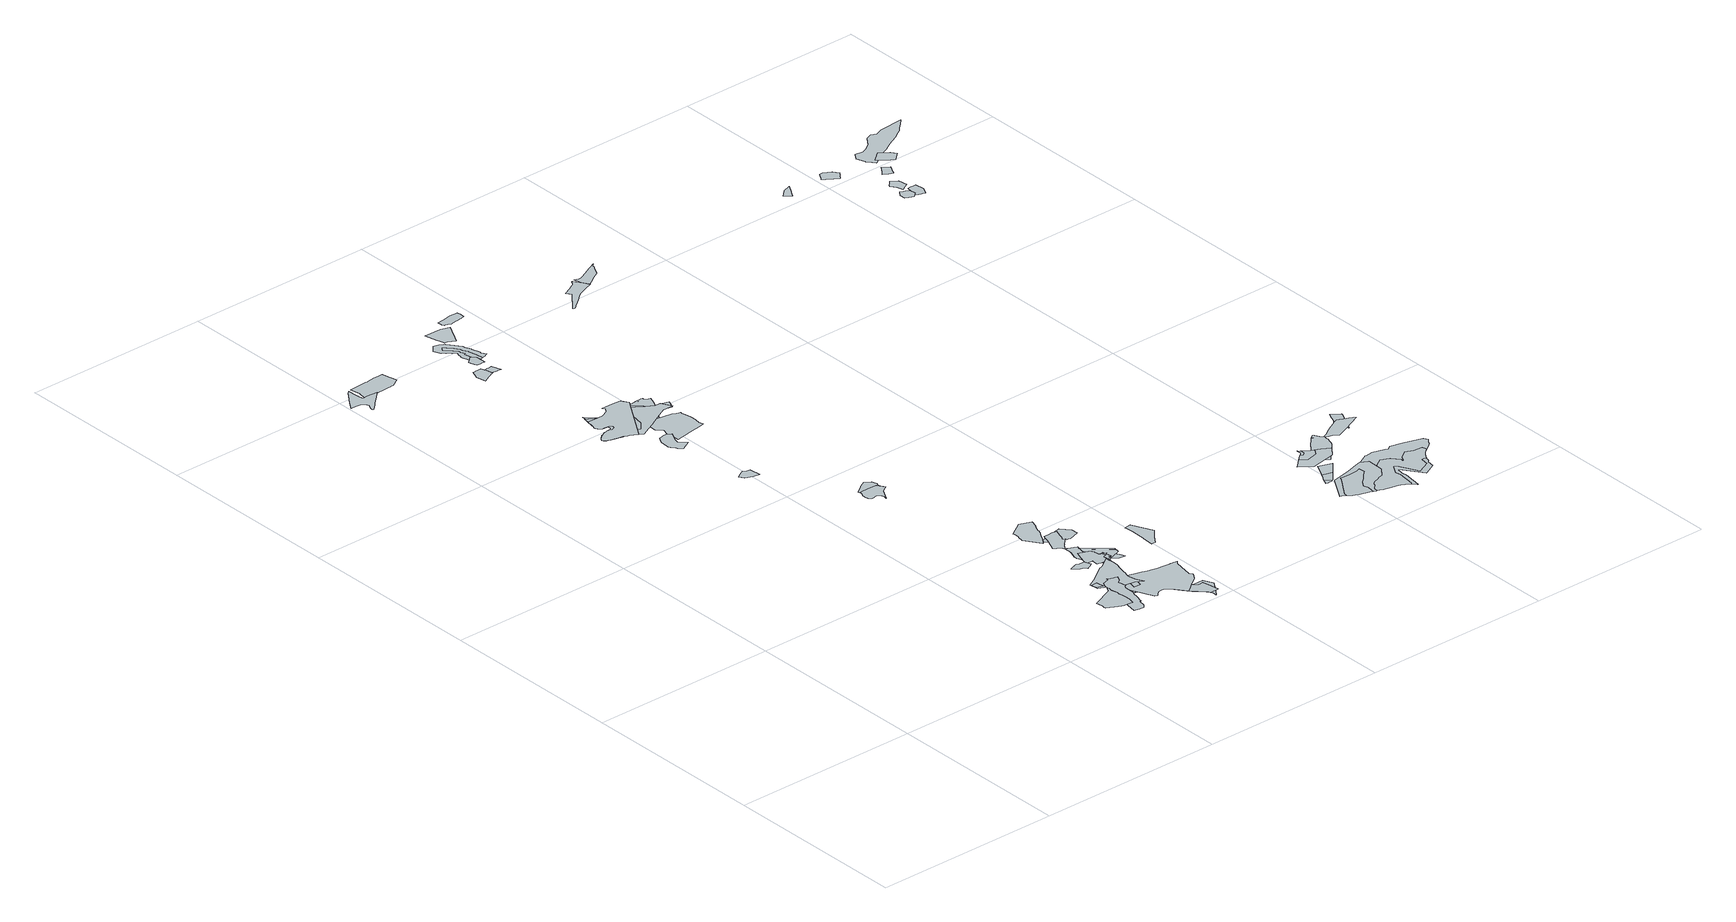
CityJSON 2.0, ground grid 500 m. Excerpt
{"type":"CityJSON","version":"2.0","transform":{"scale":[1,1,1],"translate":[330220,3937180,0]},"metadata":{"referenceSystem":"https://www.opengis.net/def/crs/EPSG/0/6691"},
"CityObjects":{
"object1":{"type":"GenericCityObject","attributes":{"prefecture":"14","disasterType":"1","areaType":"1","zoneNumber":"151-H25-66250","zoneName":"牧野西50","status":"0"},"geometry":[{"type":"MultiSurface","lod":"1","boundaries":[[[0,1,2,3,4,5,6,7,8,9,10,11,12,13,14,15,16,17,18,19,20,21,22,23,24,25,26,27]]]}]},
"object2":{"type":"GenericCityObject","attributes":{"prefecture":"14","disasterType":"1","areaType":"1","zoneNumber":"151-H25-66250","zoneName":"牧野西50","status":"0"},"geometry":[{"type":"MultiSurface","lod":"1","boundaries":[[[28,29,30,31,32,33,34,35,36,37,38,39,40,41,42,43,44,45,46,47,48]]]}]},
"object3":{"type":"GenericCityObject","attributes":{"prefecture":"14","disasterType":"1","areaType":"2","zoneNumber":"151-H25-66245","zoneName":"牧野西45","status":"0"},"geometry":[{"type":"MultiSurface","lod":"1","boundaries":[[[49,50,51,52,53,54,55,56,57,58,59,60,61,62,63,64,65,66,67,68,69,70]]]}]},
"object4":{"type":"GenericCityObject","attributes":{"prefecture":"14","disasterType":"1","areaType":"1","zoneNumber":"151-H25-66247","zoneName":"牧野西47","status":"0"},"geometry":[{"type":"MultiSurface","lod":"1","boundaries":[[[71,72,73,74,75,76,77,78,79,80,81,82,83,84,85]]]}]},
"object5":{"type":"GenericCityObject","attributes":{"prefecture":"14","disasterType":"1","areaType":"2","zoneNumber":"151-H25-66247","zoneName":"牧野西47","status":"0"},"geometry":[{"type":"MultiSurface","lod":"1","boundaries":[[[86,87,88,80,89,90,91,92,71]]]}]},
"object6":{"type":"GenericCityObject","attributes":{"prefecture":"14","disasterType":"2","areaType":"2","zoneNumber":84307,"zoneName":"宮原沢","status":"0"},"geometry":[{"type":"MultiSurface","lod":"1","boundaries":[[[93,94,95,96,97]]]}]},
"object7":{"type":"GenericCityObject","attributes":{"prefecture":"14","disasterType":"1","areaType":"1","zoneNumber":"151-H25-66245","zoneName":"牧野西45","status":"0"},"geometry":[{"type":"MultiSurface","lod":"1","boundaries":[[[98,99,100,101,102,103,104,105,106,107,108,109,110,111,112,113,114,115,116,117,118,119,120,121,122,123,124,125,126,127,128,129,130,131,132,133,134,135,136,137,138,139,140,141]]]}]},
"object8":{"type":"GenericCityObject","attributes":{"prefecture":"14","disasterType":"1","areaType":"1","zoneNumber":"151-H25-66248","zoneName":"牧野西48","status":"0"},"geometry":[{"type":"MultiSurface","lod":"1","boundaries":[[[142,143,144,145,146,147,148,149,150,151,152,153,154,155,156,157,158,159,160,161,162,163,164,165,166,167,168,169]]]}]},
"object9":{"type":"GenericCityObject","attributes":{"prefecture":"14","disasterType":"2","areaType":"1","zoneNumber":84961,"zoneName":"オハイシ沢右支流","status":"0"},"geometry":[{"type":"MultiSurface","lod":"1","boundaries":[[[170,171,172,173,174,175,176,177,178,179,180,181,182,183,184,185,186,187,188,189,190,191,192,193,194,195,196,197,198,199,200,201,202,203,204,205,206,207,208,209,210,211,212,213,214,215]]]}]},
"object10":{"type":"GenericCityObject","attributes":{"prefecture":"14","disasterType":"2","areaType":"1","zoneNumber":84307,"zoneName":"宮原沢","status":"0"},"geometry":[{"type":"MultiSurface","lod":"1","boundaries":[[[216,217,218,219,220,221,222,223,224,225,226,227,228,229,230,231,232,233,234,235,236,237,238,239,240,241,242,243]]]}]},
"object11":{"type":"GenericCityObject","attributes":{"prefecture":"14","disasterType":"1","areaType":"1","zoneNumber":"151-H25-66248","zoneName":"牧野西48","status":"0"},"geometry":[{"type":"MultiSurface","lod":"1","boundaries":[[[244,245,246,247,248,249,250,251,252,253,254,255,256,257,258,259,260,261,262,263,264,265,266,267,268]]]}]},
"object12":{"type":"GenericCityObject","attributes":{"prefecture":"14","disasterType":"1","areaType":"1","zoneNumber":"151-H25-66246","zoneName":"牧野西46","status":"0"},"geometry":[{"type":"MultiSurface","lod":"1","boundaries":[[[269,270,271,272,273,274,275,276,277,278,279,280,281,282,283,284]]]}]},
"object13":{"type":"GenericCityObject","attributes":{"prefecture":"14","disasterType":"1","areaType":"1","zoneNumber":"151-H25-66245","zoneName":"牧野西45","status":"0"},"geometry":[{"type":"MultiSurface","lod":"1","boundaries":[[[285,286,287,288,289,290,291,292,293,294,295,296]]]}]},
"object14":{"type":"GenericCityObject","attributes":{"prefecture":"14","disasterType":"1","areaType":"1","zoneNumber":"151-H25-66249","zoneName":"牧野西49","status":"0"},"geometry":[{"type":"MultiSurface","lod":"1","boundaries":[[[297,298,299,300,301,302,303,304,305,306,307,308,309,310,311,312]]]}]},
"object15":{"type":"GenericCityObject","attributes":{"prefecture":"14","disasterType":"2","areaType":"1","zoneNumber":"84029-2","zoneName":"オハイシ沢-2","status":"0"},"geometry":[{"type":"MultiSurface","lod":"1","boundaries":[[[213,313,215,314,315,316,317,318,319,320,321,322,323,324,325,326,327,328,329,330,331,332,333,334,335,336,337,338,339,184,340,341,342,343,344,345,346,347,348,349,350,351,352,353,354,355,356,357,358,359,360,361,362,363,364,365,204,366,367,368,369,370,207,371,372,373,374,375,376,377,378,379,380,381,382]]]}]},
"object16":{"type":"GenericCityObject","attributes":{"prefecture":"14","disasterType":"2","areaType":"1","zoneNumber":"84029-1","zoneName":"オハイシ沢-1","status":"0"},"geometry":[{"type":"MultiSurface","lod":"1","boundaries":[[[351,352,383,384,385,356,386,387,388,359,389,361,390,391,366,368,392,393,371,394,395,396,397,398,399,400,401,402,212,213,403,404,405,406,407,408,409,410,411,412,413,414,415,416,417,418,419,420,421,422,423,424,425,339,426,427,428,429,344,430,431,432,349,350]]]}]},
"object17":{"type":"GenericCityObject","attributes":{"prefecture":"14","disasterType":"1","areaType":"1","zoneNumber":"151-H25-66249","zoneName":"牧野西49","status":"0"},"geometry":[{"type":"MultiSurface","lod":"1","boundaries":[[[433,434,435,436,437,438,439,440,441,442,443,444]]]}]},
"object18":{"type":"GenericCityObject","attributes":{"prefecture":"14","disasterType":"2","areaType":"1","zoneNumber":84959,"zoneName":"タラクボ沢","status":"0"},"geometry":[{"type":"MultiSurface","lod":"1","boundaries":[[[445,446,447,448,449,450,451,452,453,454,455,456,457,458,459,460,461,462,463,464,465,466,467,468,469,470]]]}]},
"object19":{"type":"GenericCityObject","attributes":{"prefecture":"14","disasterType":"1","areaType":"1","zoneNumber":"151-H25-66245","zoneName":"牧野西45","status":"0"},"geometry":[{"type":"MultiSurface","lod":"1","boundaries":[[[471,472,473,474,475,476,477,478,479,480,481,482,483,484,485,486,487,488,489,490,491,492,493,494,495,496,497,498,499,500,501,502,503,504,505,506,507,508,509,510,511,512,513,514,515,516,517,518,519,520,521,522,523,524,525,526,527,528,529,530]]]}]},
"object20":{"type":"GenericCityObject","attributes":{"prefecture":"14","disasterType":"1","areaType":"1","zoneNumber":"151-H25-66247","zoneName":"牧野西47","status":"0"},"geometry":[{"type":"MultiSurface","lod":"1","boundaries":[[[531,532,533,534,535,536,537,538,539,540,541,542,543,544,545,546,547]]]}]},
"object21":{"type":"GenericCityObject","attributes":{"prefecture":"14","disasterType":"1","areaType":"1","zoneNumber":"151-H25-66249","zoneName":"牧野西49","status":"0"},"geometry":[{"type":"MultiSurface","lod":"1","boundaries":[[[548,549,550,551,552,553,554,555,556,557,558,559,560,561,562,563]]]}]},
"object22":{"type":"GenericCityObject","attributes":{"prefecture":"14","disasterType":"1","areaType":"1","zoneNumber":"151-H25-66248","zoneName":"牧野西48","status":"0"},"geometry":[{"type":"MultiSurface","lod":"1","boundaries":[[[564,565,566,567,568,569,570,571,572,573,574,575,576,577,578,579,580,581,582,583,584,585,586,587]]]}]},
"object23":{"type":"GenericCityObject","attributes":{"prefecture":"14","disasterType":"1","areaType":"1","zoneNumber":"151-H25-66246","zoneName":"牧野西46","status":"0"},"geometry":[{"type":"MultiSurface","lod":"1","boundaries":[[[588,589,590,591,592,593,594,595,596,597,598,599,600,601,602,603,604,605,606,607,608,609,610,611,612,613,614,615,616,617,618]]]}]},
"object24":{"type":"GenericCityObject","attributes":{"prefecture":"14","disasterType":"2","areaType":"1","zoneNumber":"84306-1","zoneName":"松ノ木沢-1","status":"0"},"geometry":[{"type":"MultiSurface","lod":"1","boundaries":[[[619,620,621,622,623,624,625,626,627,628,629,630,631,632,633,634,635,636,526,637,638,639,640,641,642,643,644,645,646,647,648,649,650,651,652,653,654,655,656,657,658,659,660,661,662,663,236,664,665,666,667,668,669,670,604,671,672,673,674,675,676,677,678,679,680,681,682,683,684,685]]]}]},
"object25":{"type":"GenericCityObject","attributes":{"prefecture":"14","disasterType":"2","areaType":"1","zoneNumber":"84306-2","zoneName":"松ノ木沢-2","status":"0"},"geometry":[{"type":"MultiSurface","lod":"1","boundaries":[[[686,687,688,689,690,691,692,693,694,695,696,697,698,699,700,701,702,703,704,705,638,706,707,640,708,709,710,711,712,713,714,715,716,717,718,719,720,721,722,723,724,725,726,727,728,729,730,731,732,733,734,735,736,737,217,738,739,604,740,741,673,742,743,744,745,746,747,748,749,750,751,752,753]]]}]},
"object26":{"type":"GenericCityObject","attributes":{"prefecture":"14","disasterType":"2","areaType":"2","zoneNumber":84959,"zoneName":"タラクボ沢","status":"0"},"geometry":[{"type":"MultiSurface","lod":"1","boundaries":[[[754,755,756,757,758]]]}]},
"object27":{"type":"GenericCityObject","attributes":{"prefecture":"14","disasterType":"1","areaType":"1","zoneNumber":"151-H25-66248","zoneName":"牧野西48","status":"0"},"geometry":[{"type":"MultiSurface","lod":"1","boundaries":[[[759,760,761,762,763,764,765,766,767,768,769,770,771,772,773,774,775,776,777,778,779]]]}]},
"object28":{"type":"GenericCityObject","attributes":{"prefecture":"14","disasterType":"1","areaType":"2","zoneNumber":"151-H25-66249","zoneName":"牧野西49","status":"0"},"geometry":[{"type":"MultiSurface","lod":"1","boundaries":[[[780,781,782,783,784,785,786,787,788,789,790,791,792,793,794,795,796,797,798,799,800,801,802,803]]]}]},
"object29":{"type":"GenericCityObject","attributes":{"prefecture":"14","disasterType":"1","areaType":"2","zoneNumber":"151-H25-66248","zoneName":"牧野西48","status":"0"},"geometry":[{"type":"MultiSurface","lod":"1","boundaries":[[[804,805,806,807,808,809,810,811,812,813]]]}]},
"object30":{"type":"GenericCityObject","attributes":{"prefecture":"14","disasterType":"1","areaType":"1","zoneNumber":"151-H25-66249","zoneName":"牧野西49","status":"0"},"geometry":[{"type":"MultiSurface","lod":"1","boundaries":[[[803,814,815,816,817,818,819,820,821,822,823,824,825,826,827,828,829,830,831,832,833,834,835,836,837,838,839,840,841,842,843,844,845,846]]]}]},
"object31":{"type":"GenericCityObject","attributes":{"prefecture":"14","disasterType":"1","areaType":"2","zoneNumber":"151-H25-66245","zoneName":"牧野西45","status":"0"},"geometry":[{"type":"MultiSurface","lod":"1","boundaries":[[[516,517,518,519,847,848,849,850,851,852,853,854,855,856,857,858,859,512,513,514,515]]]}]},
"object32":{"type":"GenericCityObject","attributes":{"prefecture":"14","disasterType":"1","areaType":"1","zoneNumber":"151-H25-66246","zoneName":"牧野西46","status":"0"},"geometry":[{"type":"MultiSurface","lod":"1","boundaries":[[[860,861,862,863,864,865,866,867,868,869,870,871,872]]]}]},
"object33":{"type":"GenericCityObject","attributes":{"prefecture":"14","disasterType":"1","areaType":"1","zoneNumber":"151-H25-66246","zoneName":"牧野西46","status":"0"},"geometry":[{"type":"MultiSurface","lod":"1","boundaries":[[[873,874,875,876,877,878,879,880,881,882,883,884,885,886,887,888,889,890,891,892,893,894]]]}]},
"object34":{"type":"GenericCityObject","attributes":{"prefecture":"14","disasterType":"1","areaType":"1","zoneNumber":"151-H25-66246","zoneName":"牧野西46","status":"0"},"geometry":[{"type":"MultiSurface","lod":"1","boundaries":[[[895,896,897,898,899,900,901,902,903,904,905,906,907,908,909,910,911,912,913,914,915,916,917,918,919,920]]]}]},
"object35":{"type":"GenericCityObject","attributes":{"prefecture":"14","disasterType":"2","areaType":"1","zoneNumber":84028,"zoneName":"宮ノ原沢","status":"0"},"geometry":[{"type":"MultiSurface","lod":"1","boundaries":[[[921,922,923,924,925,926,927,928,929,930,931,932,691,933,934,694,935,936,937,938,939,940,941,942,943,944,945,946,947,948,949,950,951]]]}]},
"object36":{"type":"GenericCityObject","attributes":{"prefecture":"14","disasterType":"2","areaType":"2","zoneNumber":84961,"zoneName":"オハイシ沢右支流","status":"0"},"geometry":[{"type":"MultiSurface","lod":"1","boundaries":[[[952,953,954,955,956]]]}]},
"object37":{"type":"GenericCityObject","attributes":{"prefecture":"14","disasterType":"1","areaType":"1","zoneNumber":"151-H25-66246","zoneName":"牧野西46","status":"0"},"geometry":[{"type":"MultiSurface","lod":"1","boundaries":[[[957,958,616,959,960,961,962,963,964,872,965,966,967,968,969,970,971]]]}]},
"object38":{"type":"GenericCityObject","attributes":{"prefecture":"14","disasterType":"1","areaType":"2","zoneNumber":"151-H25-66248","zoneName":"牧野西48","status":"0"},"geometry":[{"type":"MultiSurface","lod":"1","boundaries":[[[760,972,973,974,975,976,977,771,772,978,979,980,981,982,983,759]]]}]},
"object39":{"type":"GenericCityObject","attributes":{"prefecture":"14","disasterType":"1","areaType":"1","zoneNumber":"151-H25-66246","zoneName":"牧野西46","status":"0"},"geometry":[{"type":"MultiSurface","lod":"1","boundaries":[[[984,985,986,987,674,988,989,990,991,992,993,994,995,996]]]}]},
"object40":{"type":"GenericCityObject","attributes":{"prefecture":"14","disasterType":"1","areaType":"1","zoneNumber":"151-H25-66246","zoneName":"牧野西46","status":"0"},"geometry":[{"type":"MultiSurface","lod":"1","boundaries":[[[997,998,999,1000,1001,1002,1003,1004,1005,1006,1007,1008,1009,1010,1011,1012,1013]]]}]},
"object41":{"type":"GenericCityObject","attributes":{"prefecture":"14","disasterType":"2","areaType":"2","zoneNumber":"84029-2","zoneName":"オハイシ沢-2","status":"0"},"geometry":[{"type":"MultiSurface","lod":"1","boundaries":[[[1014,1015,1016,1017,1018,1019,1020]]]}]},
"object42":{"type":"GenericCityObject","attributes":{"prefecture":"14","disasterType":"2","areaType":"2","zoneNumber":"84029-1","zoneName":"オハイシ沢-1","status":"0"},"geometry":[{"type":"MultiSurface","lod":"1","boundaries":[[[1021,1022,1023,1024,1025,1026,1027,1028,1029]]]}]},
"object43":{"type":"GenericCityObject","attributes":{"prefecture":"14","disasterType":"2","areaType":"2","zoneNumber":84028,"zoneName":"宮ノ原沢","status":"0"},"geometry":[{"type":"MultiSurface","lod":"1","boundaries":[[[1030,1031,1032,1033,1034]]]}]},
"object44":{"type":"GenericCityObject","attributes":{"prefecture":"14","disasterType":"1","areaType":"1","zoneNumber":"151-H25-66249","zoneName":"牧野西49","status":"0"},"geometry":[{"type":"MultiSurface","lod":"1","boundaries":[[[1035,1036,1037,1038,1039,1040,1041,1042,1043,1044,1045,1046,1047,1048,1049]]]}]},
"object45":{"type":"GenericCityObject","attributes":{"prefecture":"14","disasterType":"1","areaType":"1","zoneNumber":"151-H25-66249","zoneName":"牧野西49","status":"0"},"geometry":[{"type":"MultiSurface","lod":"1","boundaries":[[[1050,1051,1052,1053,1054,1055,1056,1057,1058,1059,1060,1061,1062,1063,1064,1065,1066,1067,1068,1069,1070,1071,1072,1073,1074,1075,1076,1077,1078,1079,1080,1081,1082,1083]]]}]},
"object46":{"type":"GenericCityObject","attributes":{"prefecture":"14","disasterType":"1","areaType":"1","zoneNumber":"151-H25-66246","zoneName":"牧野西46","status":"0"},"geometry":[{"type":"MultiSurface","lod":"1","boundaries":[[[1084,1085,1086,1087,1088,1089,1090,1091,1092,1093,1094,1095,1096,1097,1098,1099,1100]]]}]},
"object47":{"type":"GenericCityObject","attributes":{"prefecture":"14","disasterType":"1","areaType":"1","zoneNumber":"151-H25-66252","zoneName":"牧野西52","status":"0"},"geometry":[{"type":"MultiSurface","lod":"1","boundaries":[[[1101,1102,1103,1104,1105,1106,1107,1108,1109,1110,1111,1112,1113,1114,1115,1116,1117,1118,1119,1120,1121,1122,1123]]]}]},
"object48":{"type":"GenericCityObject","attributes":{"prefecture":"14","disasterType":"1","areaType":"1","zoneNumber":"151-H25-66252","zoneName":"牧野西52","status":"0"},"geometry":[{"type":"MultiSurface","lod":"1","boundaries":[[[1124,1125,1126,1127,1128,1129,1130,1131,1132,1133,1134,1135,1136,1137,1138,1139,1140,1141,1142]]]}]},
"object49":{"type":"GenericCityObject","attributes":{"prefecture":"14","disasterType":"1","areaType":"2","zoneNumber":"151-H25-66225","zoneName":"牧野西25","status":"0"},"geometry":[{"type":"MultiSurface","lod":"1","boundaries":[[[1143,1144,1145,1146,1147,1148,1149,1150,1151,1152]]]}]},
"object50":{"type":"GenericCityObject","attributes":{"prefecture":"14","disasterType":"1","areaType":"2","zoneNumber":"151-H25-66225","zoneName":"牧野西25","status":"0"},"geometry":[{"type":"MultiSurface","lod":"1","boundaries":[[[1153,1154,1155,1156,1157,1158,1159,1160,1161,1162,1163,1164,1165,1166,1167,1168,1169,1170,1171,1172,1173,1174,1175,1176,1177,1178,1179,1180,1181]]]}]},
"object51":{"type":"GenericCityObject","attributes":{"prefecture":"14","disasterType":"1","areaType":"1","zoneNumber":"151-H25-66225","zoneName":"牧野西25","status":"0"},"geometry":[{"type":"MultiSurface","lod":"1","boundaries":[[[1182,1183,1184,1185,1186,1187,1152,1143,1188,1189,1190,1191,1192,1147,1148,1193,1194,1195,1196,1197]]]}]},
"object52":{"type":"GenericCityObject","attributes":{"prefecture":"14","disasterType":"1","areaType":"1","zoneNumber":"151-H25-66225","zoneName":"牧野西25","status":"0"},"geometry":[{"type":"MultiSurface","lod":"1","boundaries":[[[1198,1199,1200,1201,1202,1203,1204,1205,1206,1207,1208,1209,1210,1211,1212,1213,1214,1215,1216,1217,1218,1219,1220,1221,1222,1223,1224,1225,1226,1167,1168,1169,1170,1171,1172,1173]]]}]},
"object53":{"type":"GenericCityObject","attributes":{"prefecture":"14","disasterType":"1","areaType":"2","zoneNumber":"151-H25-66224","zoneName":"牧野西24","status":"0"},"geometry":[{"type":"MultiSurface","lod":"1","boundaries":[[[1227,1228,1229,1230,1231,1232,1233,1234,1235,1236,1237,1238,1239]]]}]},
"object54":{"type":"GenericCityObject","attributes":{"prefecture":"14","disasterType":"1","areaType":"1","zoneNumber":"151-H25-66224","zoneName":"牧野西24","status":"0"},"geometry":[{"type":"MultiSurface","lod":"1","boundaries":[[[1234,1235,1240,1241,1242,1243,1244,1245,1227,1228,1229,1246,1247,1248,1249,1250,1251,1252]]]}]},
"object55":{"type":"GenericCityObject","attributes":{"prefecture":"14","disasterType":"1","areaType":"1","zoneNumber":"151-H25-66224","zoneName":"牧野西24","status":"0"},"geometry":[{"type":"MultiSurface","lod":"1","boundaries":[[[1253,1254,1255,1256,1257,1258,1259,1260,1261,1262,1263,1264,1265,1266,1267,1268,1269,1270,1271,1272,1273,1274,1275,1276,1277]]]}]},
"object56":{"type":"GenericCityObject","attributes":{"prefecture":"14","disasterType":"1","areaType":"2","zoneNumber":"151-H25-66224","zoneName":"牧野西24","status":"0"},"geometry":[{"type":"MultiSurface","lod":"1","boundaries":[[[1267,1268,1269,1278,1279,1280,1281,1282,1254,1255,1256,1257,1258,1283,1284,1285,1286,1287,1266]]]}]},
"object57":{"type":"GenericCityObject","attributes":{"prefecture":"14","disasterType":"1","areaType":"2","zoneNumber":"151-H25-66225","zoneName":"牧野西25","status":"0"},"geometry":[{"type":"MultiSurface","lod":"1","boundaries":[[[1288,1289,1290,1291,1292,1293,1294,1295,1296,1297,1298,1299,1300,1301,1302,1303,1304,1305,1306,1307,1308,1309,1310,1311,1312,1313,1314,1315,1316,1317,1318,1319,1320,1321,1322,1323,1324,1325,1326,1327,1328,1329,1330,1331,1332,1333,1334,1335,1336,1337]]]}]},
"object58":{"type":"GenericCityObject","attributes":{"prefecture":"14","disasterType":"1","areaType":"1","zoneNumber":"151-H25-66225","zoneName":"牧野西25","status":"0"},"geometry":[{"type":"MultiSurface","lod":"1","boundaries":[[[1298,1299,1300,1301,1302,1303,1304,1305,1338,1339,1340,1341,1342,1343,1344,1345,1346,1347,1348,1349,1350,1351,1352,1353,1354,1355,1356,1357,1324,1325,1326,1327,1328,1329,1358,1359,1360,1361,1362,1363,1364,1365,1366,1367,1368,1369,1370,1371,1372,1373,1374,1375,1376,1377,1378,1379,1380,1381,1382,1383,1384,1385,1386]]]}]},
"object59":{"type":"GenericCityObject","attributes":{"prefecture":"14","disasterType":"1","areaType":"1","zoneNumber":"151-H25-66224","zoneName":"牧野西24","status":"0"},"geometry":[{"type":"MultiSurface","lod":"1","boundaries":[[[1387,1388,1389,1390,1391,1392,1393,1394,1395,1396,1397,1398,1399,1400,1401,1402,1403,1404,1405,1406,1407,1408,1409,1410]]]}]},
"object60":{"type":"GenericCityObject","attributes":{"prefecture":"14","disasterType":"2","areaType":"2","zoneNumber":84956,"zoneName":"川上川左支流2","status":"0"},"geometry":[{"type":"MultiSurface","lod":"1","boundaries":[[[1411,1412,1413,1414,1415]]]}]},
"object61":{"type":"GenericCityObject","attributes":{"prefecture":"14","disasterType":"1","areaType":"1","zoneNumber":"151-H25-66224","zoneName":"牧野西24","status":"0"},"geometry":[{"type":"MultiSurface","lod":"1","boundaries":[[[1416,1417,1418,1419,1420,1421,1422,1423,1424,1425,1426,1427,1428,1429,1430,1431,1432,1433,1434,1435,1436]]]}]},
"object62":{"type":"GenericCityObject","attributes":{"prefecture":"14","disasterType":"1","areaType":"1","zoneNumber":"151-H25-66259","zoneName":"牧野西59","status":"0"},"geometry":[{"type":"MultiSurface","lod":"1","boundaries":[[[1437,1438,1439,1440,1441,1442,1443,1444,1445,1446,1447,1448]]]}]},
"object63":{"type":"GenericCityObject","attributes":{"prefecture":"14","disasterType":"1","areaType":"1","zoneNumber":"151-H25-66259","zoneName":"牧野西59","status":"0"},"geometry":[{"type":"MultiSurface","lod":"1","boundaries":[[[1449,1450,1451,1452,1453,1454,1455,1456,1457,1458,1459,1460,1461,1462,1463,1464]]]}]},
"object64":{"type":"GenericCityObject","attributes":{"prefecture":"14","disasterType":"1","areaType":"1","zoneNumber":"151-H25-66259","zoneName":"牧野西59","status":"0"},"geometry":[{"type":"MultiSurface","lod":"1","boundaries":[[[1465,1466,1467,1468,1469,1470,1471,1472,1473,1474,1475,1476,1477]]]}]},
"object65":{"type":"GenericCityObject","attributes":{"prefecture":"14","disasterType":"1","areaType":"1","zoneNumber":"151-H25-66259","zoneName":"牧野西59","status":"0"},"geometry":[{"type":"MultiSurface","lod":"1","boundaries":[[[1478,1479,1480,1481,1482,1483,1484,1485,1486,1487,1488,1489,1490,1491]]]}]},
"object66":{"type":"GenericCityObject","attributes":{"prefecture":"14","disasterType":"1","areaType":"1","zoneNumber":"151-H25-66259","zoneName":"牧野西59","status":"0"},"geometry":[{"type":"MultiSurface","lod":"1","boundaries":[[[1492,1493,1494,1495,1496,1497,1498,1499,1500,1501,1502,1503,1504,1505]]]}]},
"object67":{"type":"GenericCityObject","attributes":{"prefecture":"14","disasterType":"1","areaType":"1","zoneNumber":"151-H25-66261","zoneName":"牧野西61","status":"0"},"geometry":[{"type":"MultiSurface","lod":"1","boundaries":[[[1506,1507,1508,1509,1510,1511,1512,1513,1514,1515,1516,1517,1518,1519]]]}]},
"object68":{"type":"GenericCityObject","attributes":{"prefecture":"14","disasterType":"1","areaType":"1","zoneNumber":"151-H25-66261","zoneName":"牧野西61","status":"0"},"geometry":[{"type":"MultiSurface","lod":"1","boundaries":[[[1520,1521,1522,1523,1524,1525,1526,1527,1528,1529,1530,1531,1532,1533,1534]]]}]},
"object69":{"type":"GenericCityObject","attributes":{"prefecture":"14","disasterType":"1","areaType":"1","zoneNumber":"151-H25-66261","zoneName":"牧野西61","status":"0"},"geometry":[{"type":"MultiSurface","lod":"1","boundaries":[[[1535,1536,1537,1538,1539,1540,1541,1542,1543,1544,1545,1546,1547,1548,1549,1550,1551,1552,1553,1554,1555,1556,1557,1558,1559,1560,1561,1562,1563,1564]]]}]}
},
"vertices":[
[19,1966,0],[36,1963,0],[42,1960,0],[45,1954,0],[46,1949,0],[44,1942,0],[41,1937,0],[40,1932,0],[42,1928,0],[58,1943,0],[62,1948,0],[69,1954,0],[84,1968,0],[92,1976,0],[93,1976,0],[99,1982,0],[73,1985,0],[57,1983,0],[54,1993,0],[54,2007,0],[52,2028,0],[46,2022,0],[45,2021,0],[39,2013,0],[27,1998,0],[20,1988,0],[15,1980,0],[6,1966,0],
[110,1981,0],[112,1981,0],[134,1982,0],[139,1982,0],[141,1982,0],[149,1982,0],[171,1996,0],[164,2027,0],[162,2036,0],[155,2036,0],[152,2036,0],[137,2036,0],[126,2035,0],[117,2034,0],[111,2033,0],[109,2033,0],[61,2031,0],[66,2005,0],[64,1997,0],[61,1973,0],[107,1980,0],
[793,129,0],[793,144,0],[792,154,0],[790,162,0],[792,169,0],[787,185,0],[790,195,0],[785,197,0],[781,186,0],[723,162,0],[723,157,0],[724,151,0],[725,144,0],[724,137,0],[725,135,0],[725,132,0],[752,119,0],[759,116,0],[765,114,0],[779,112,0],[789,111,0],[791,118,0],
[520,1132,0],[519,1138,0],[519,1142,0],[518,1148,0],[510,1150,0],[504,1153,0],[499,1155,0],[498,1154,0],[491,1150,0],[487,1147,0],[478,1142,0],[485,1129,0],[504,1121,0],[521,1119,0],[521,1125,0],
[520,1133,0],[507,1135,0],[493,1140,0],[483,1145,0],[489,1134,0],[505,1128,0],[521,1126,0],
[786,212,0],[784,233,0],[767,231,0],[768,224,0],[769,217,0],
[808,103,0],[808,108,0],[808,111,0],[811,117,0],[814,126,0],[816,138,0],[819,144,0],[819,149,0],[820,162,0],[820,172,0],[821,175,0],[822,178,0],[823,179,0],[825,179,0],[827,179,0],[825,194,0],[825,198,0],[823,202,0],[831,208,0],[838,221,0],[832,223,0],[829,224,0],[823,226,0],[819,227,0],[813,230,0],[813,226,0],[795,221,0],[790,209,0],[788,194,0],[791,175,0],[791,162,0],[791,149,0],[788,138,0],[787,125,0],[772,109,0],[769,91,0],[767,81,0],[775,80,0],[777,79,0],[782,78,0],[785,78,0],[792,76,0],[800,85,0],[803,103,0],
[447,1347,0],[454,1336,0],[456,1332,0],[467,1324,0],[476,1329,0],[477,1329,0],[483,1333,0],[484,1333,0],[492,1337,0],[479,1350,0],[475,1356,0],[477,1366,0],[483,1378,0],[490,1391,0],[484,1394,0],[481,1395,0],[480,1396,0],[478,1397,0],[477,1398,0],[474,1398,0],[470,1398,0],[468,1398,0],[455,1395,0],[453,1391,0],[449,1384,0],[447,1381,0],[446,1375,0],[444,1352,0],
[420,1446,0],[425,1444,0],[430,1441,0],[496,1545,0],[509,1565,0],[499,1583,0],[476,1584,0],[445,1586,0],[448,1582,0],[449,1580,0],[448,1578,0],[440,1567,0],[422,1558,0],[399,1559,0],[379,1560,0],[377,1553,0],[377,1547,0],[374,1537,0],[372,1530,0],[372,1526,0],[375,1521,0],[378,1518,0],[384,1515,0],[390,1515,0],[397,1514,0],[402,1513,0],[409,1509,0],[409,1505,0],[408,1502,0],[405,1499,0],[400,1498,0],[393,1499,0],[385,1499,0],[375,1497,0],[370,1495,0],[364,1492,0],[358,1488,0],[351,1481,0],[347,1475,0],[353,1469,0],[365,1464,0],[383,1459,0],[395,1457,0],[402,1454,0],[407,1452,0],[415,1449,0],
[874,266,0],[875,272,0],[876,278,0],[875,285,0],[874,295,0],[874,303,0],[843,281,0],[833,278,0],[805,259,0],[786,245,0],[767,235,0],[769,211,0],[790,202,0],[811,192,0],[832,182,0],[853,177,0],[873,168,0],[871,173,0],[868,179,0],[863,189,0],[862,192,0],[861,200,0],[860,207,0],[860,212,0],[861,217,0],[863,223,0],[865,232,0],[869,249,0],
[468,1476,0],[472,1495,0],[475,1515,0],[462,1526,0],[449,1536,0],[444,1544,0],[440,1539,0],[438,1536,0],[432,1528,0],[428,1521,0],[426,1518,0],[425,1506,0],[426,1504,0],[422,1503,0],[423,1501,0],[424,1497,0],[430,1489,0],[433,1481,0],[436,1475,0],[438,1469,0],[442,1463,0],[443,1462,0],[445,1461,0],[450,1456,0],[455,1462,0],
[821,300,0],[824,302,0],[825,302,0],[832,307,0],[825,323,0],[811,324,0],[804,328,0],[796,325,0],[795,324,0],[790,323,0],[789,322,0],[781,319,0],[797,305,0],[807,303,0],[813,295,0],[817,298,0],
[858,171,0],[859,176,0],[859,177,0],[860,186,0],[845,192,0],[843,184,0],[842,180,0],[840,172,0],[839,171,0],[837,162,0],[856,161,0],[857,168,0],
[342,1867,0],[351,1871,0],[352,1872,0],[360,1875,0],[356,1888,0],[355,1892,0],[351,1907,0],[347,1906,0],[341,1906,0],[337,1906,0],[335,1906,0],[327,1905,0],[320,1889,0],[318,1883,0],[324,1858,0],[341,1866,0],
[408,1452,0],[424,1445,0],[429,1442,0],[435,1439,0],[439,1436,0],[442,1434,0],[464,1445,0],[484,1455,0],[505,1466,0],[525,1477,0],[546,1487,0],[575,1488,0],[561,1515,0],[547,1515,0],[527,1527,0],[508,1540,0],[488,1552,0],[469,1564,0],[460,1570,0],[449,1569,0],[435,1564,0],[428,1559,0],[414,1553,0],[389,1569,0],[381,1574,0],[381,1571,0],[380,1566,0],[379,1558,0],[378,1554,0],[377,1548,0],[376,1545,0],[375,1540,0],[374,1535,0],[373,1532,0],[373,1529,0],[373,1527,0],[374,1524,0],[376,1521,0],[379,1519,0],[382,1517,0],[388,1514,0],[392,1514,0],[398,1512,0],[400,1510,0],[400,1508,0],[400,1504,0],[398,1502,0],[396,1501,0],[392,1500,0],[389,1500,0],[385,1500,0],[381,1499,0],[375,1498,0],[366,1493,0],[362,1492,0],[360,1490,0],[357,1487,0],[354,1484,0],[349,1478,0],[348,1476,0],[348,1474,0],[350,1471,0],[351,1469,0],[355,1467,0],[362,1465,0],[366,1463,0],[371,1462,0],[381,1459,0],[388,1458,0],[396,1456,0],
[387,1515,0],[395,1513,0],[399,1512,0],[401,1507,0],[401,1505,0],[399,1503,0],[395,1501,0],[384,1499,0],[376,1498,0],[356,1487,0],[353,1482,0],[348,1475,0],[350,1472,0],[352,1469,0],[357,1467,0],[363,1465,0],[370,1462,0],[378,1460,0],[384,1458,0],[391,1457,0],[410,1452,0],[416,1449,0],[443,1457,0],[466,1464,0],[488,1471,0],[510,1477,0],[532,1484,0],[553,1488,0],[571,1485,0],[581,1506,0],[559,1514,0],[539,1516,0],[523,1532,0],[506,1548,0],[489,1564,0],[472,1579,0],[444,1563,0],[431,1559,0],[421,1553,0],[416,1552,0],[383,1583,0],[383,1577,0],[382,1572,0],[378,1560,0],[377,1556,0],[377,1550,0],[376,1543,0],[374,1534,0],[373,1531,0],[373,1526,0],
[369,1897,0],[366,1897,0],[363,1897,0],[361,1897,0],[353,1896,0],[346,1879,0],[358,1877,0],[361,1877,0],[374,1875,0],[375,1875,0],[384,1873,0],[376,1898,0],
[687,874,0],[704,884,0],[692,904,0],[669,904,0],[646,904,0],[644,904,0],[643,900,0],[641,895,0],[638,889,0],[637,887,0],[637,882,0],[637,877,0],[639,871,0],[642,867,0],[646,865,0],[652,865,0],[654,866,0],[660,867,0],[664,866,0],[666,866,0],[669,863,0],[671,860,0],[671,858,0],[672,853,0],[671,844,0],[676,854,0],
[806,181,0],[815,162,0],[818,159,0],[826,144,0],[835,123,0],[847,100,0],[853,96,0],[854,98,0],[864,108,0],[874,110,0],[881,109,0],[890,104,0],[895,100,0],[901,91,0],[907,82,0],[914,74,0],[919,67,0],[921,65,0],[929,71,0],[944,83,0],[948,86,0],[954,90,0],[959,94,0],[966,98,0],[971,103,0],[973,107,0],[974,109,0],[978,115,0],[978,117,0],[973,126,0],[983,178,0],[986,181,0],[986,182,0],[985,182,0],[987,183,0],[988,183,0],[988,184,0],[988,185,0],[989,185,0],[980,186,0],[979,186,0],[965,187,0],[948,189,0],[934,191,0],[923,194,0],[909,197,0],[896,201,0],[882,206,0],[850,215,0],[829,222,0],[824,223,0],[822,219,0],[819,217,0],[813,214,0],[808,211,0],[805,206,0],[804,200,0],[804,194,0],[805,187,0],[806,182,0],
[691,886,0],[693,889,0],[694,891,0],[696,900,0],[696,901,0],[699,910,0],[697,915,0],[694,923,0],[679,934,0],[673,930,0],[671,929,0],[661,923,0],[660,922,0],[641,909,0],[644,888,0],[661,869,0],[686,874,0],
[378,1951,0],[367,1962,0],[362,1958,0],[360,1956,0],[356,1953,0],[355,1952,0],[349,1947,0],[350,1939,0],[354,1931,0],[356,1925,0],[365,1925,0],[366,1925,0],[368,1925,0],[370,1925,0],[378,1924,0],[379,1934,0],
[527,1370,0],[565,1376,0],[566,1377,0],[574,1378,0],[571,1390,0],[573,1406,0],[573,1421,0],[571,1440,0],[568,1448,0],[569,1452,0],[561,1455,0],[560,1456,0],[550,1460,0],[532,1463,0],[525,1465,0],[507,1468,0],[475,1474,0],[473,1456,0],[472,1431,0],[487,1416,0],[482,1399,0],[484,1385,0],[484,1363,0],[508,1367,0],
[839,363,0],[832,343,0],[832,342,0],[827,326,0],[826,324,0],[824,317,0],[840,315,0],[844,316,0],[842,311,0],[842,297,0],[851,295,0],[852,295,0],[866,293,0],[868,293,0],[876,291,0],[876,299,0],[875,312,0],[876,313,0],[876,314,0],[883,315,0],[882,324,0],[879,325,0],[876,325,0],[875,326,0],[874,327,0],[873,336,0],[872,340,0],[872,343,0],[869,348,0],[865,353,0],[845,361,0],
[851,388,0],[845,392,0],[838,395,0],[832,398,0],[831,377,0],[824,356,0],[823,348,0],[828,338,0],[841,333,0],[849,331,0],[858,321,0],[858,301,0],[854,283,0],[851,269,0],[845,248,0],[829,233,0],[820,219,0],[810,213,0],[803,198,0],[805,190,0],[806,178,0],[806,169,0],[805,165,0],[803,159,0],[800,153,0],[884,113,0],[897,97,0],[908,82,0],[921,64,0],[936,49,0],[949,36,0],[954,26,0],[979,28,0],[973,59,0],[971,73,0],[962,71,0],[958,71,0],[955,71,0],[943,86,0],[937,100,0],[921,115,0],[898,123,0],[887,139,0],[878,157,0],[870,176,0],[859,210,0],[860,221,0],[866,241,0],[872,258,0],[876,281,0],[875,303,0],[874,310,0],[877,314,0],[881,316,0],[886,318,0],[891,321,0],[885,324,0],[878,325,0],[876,327,0],[874,330,0],[873,334,0],[872,339,0],[871,344,0],[869,347,0],[857,354,0],[853,363,0],[858,385,0],
[852,380,0],[846,385,0],[839,389,0],[833,392,0],[828,372,0],[824,346,0],[826,340,0],[828,337,0],[830,335,0],[839,333,0],[847,332,0],[856,329,0],[858,315,0],[859,295,0],[853,283,0],[850,262,0],[842,243,0],[808,205,0],[806,200,0],[805,195,0],[807,180,0],[807,176,0],[806,162,0],[804,156,0],[802,150,0],[889,110,0],[900,93,0],[911,77,0],[926,59,0],[941,44,0],[949,34,0],[955,28,0],[956,24,0],[957,17,0],[957,10,0],[975,35,0],[988,54,0],[976,80,0],[953,81,0],[946,81,0],[946,82,0],[941,96,0],[926,112,0],[902,119,0],[890,134,0],[881,151,0],[873,169,0],[865,188,0],[859,204,0],[863,229,0],[864,235,0],[870,252,0],[876,296,0],[875,308,0],[878,314,0],[882,315,0],[892,321,0],[884,324,0],[877,326,0],[873,329,0],[873,333,0],[872,342,0],[868,346,0],[862,349,0],[855,352,0],[854,355,0],[853,359,0],[856,378,0],
[697,896,0],[681,890,0],[688,878,0],[703,886,0],[701,890,0],
[538,1504,0],[550,1524,0],[555,1537,0],[556,1538,0],[559,1546,0],[549,1550,0],[545,1556,0],[544,1558,0],[542,1559,0],[540,1559,0],[535,1559,0],[530,1558,0],[510,1557,0],[509,1557,0],[483,1556,0],[457,1530,0],[460,1518,0],[476,1501,0],[488,1486,0],[513,1462,0],[528,1488,0],
[389,1943,0],[385,1957,0],[385,1963,0],[380,1983,0],[381,1985,0],[374,1999,0],[373,2004,0],[365,2018,0],[354,2032,0],[352,2033,0],[346,2037,0],[343,2033,0],[340,2027,0],[345,2023,0],[347,2022,0],[357,2011,0],[366,2000,0],[365,1994,0],[371,1983,0],[366,1980,0],[371,1959,0],[376,1955,0],[381,1940,0],[387,1942,0],
[545,1439,0],[534,1438,0],[522,1437,0],[512,1436,0],[522,1419,0],[532,1420,0],[544,1421,0],[552,1422,0],[556,1422,0],[554,1439,0],
[398,1945,0],[399,1946,0],[407,1949,0],[399,1961,0],[400,1967,0],[394,1987,0],[394,1989,0],[388,2005,0],[386,2011,0],[375,2028,0],[362,2044,0],[360,2046,0],[353,2050,0],[350,2052,0],[335,2056,0],[332,2052,0],[329,2049,0],[327,2047,0],[326,2045,0],[321,2039,0],[328,2020,0],[334,2017,0],[337,2012,0],[340,2011,0],[348,2003,0],[358,1996,0],[355,1990,0],[353,1978,0],[351,1976,0],[358,1955,0],[368,1952,0],[374,1938,0],[379,1940,0],
[843,218,0],[844,192,0],[842,184,0],[849,186,0],[873,193,0],[887,193,0],[911,189,0],[931,185,0],[946,183,0],[959,182,0],[970,183,0],[970,185,0],[971,187,0],
[887,319,0],[887,322,0],[886,329,0],[859,322,0],[863,297,0],[869,298,0],[873,299,0],[877,299,0],[878,300,0],[886,301,0],[884,306,0],[891,304,0],[889,314,0],
[809,449,0],[811,452,0],[824,473,0],[825,476,0],[833,488,0],[835,491,0],[835,493,0],[839,500,0],[838,500,0],[840,506,0],[841,507,0],[844,516,0],[846,518,0],[846,520,0],[848,522,0],[855,542,0],[823,553,0],[785,528,0],[787,521,0],[786,512,0],[785,508,0],[782,493,0],
[814,416,0],[818,413,0],[824,410,0],[826,407,0],[830,403,0],[832,401,0],[841,412,0],[843,414,0],[846,418,0],[851,422,0],[853,424,0],[854,425,0],[861,431,0],[855,435,0],[860,443,0],[863,455,0],[869,471,0],[861,472,0],[859,472,0],[855,473,0],[847,472,0],[843,472,0],[831,472,0],[829,465,0],[825,453,0],[811,418,0],
[850,272,0],[863,282,0],[881,296,0],[894,301,0],[916,308,0],[919,325,0],[835,397,0],[833,382,0],[830,376,0],[827,366,0],[823,356,0],[823,350,0],[825,342,0],[827,337,0],[833,334,0],[837,333,0],[845,333,0],[849,332,0],[851,331,0],[854,329,0],[855,324,0],[857,317,0],[857,308,0],[857,301,0],[857,297,0],[856,292,0],[852,284,0],[847,280,0],[845,277,0],[845,275,0],[848,273,0],
[498,1578,0],[504,1566,0],[506,1569,0],[504,1574,0],[502,1577,0],
[876,355,0],[870,348,0],[867,345,0],[862,340,0],[860,338,0],[859,335,0],[858,330,0],[866,314,0],[889,320,0],[889,324,0],[890,329,0],[890,331,0],[890,339,0],[884,337,0],[881,350,0],
[552,1530,0],[538,1536,0],[532,1545,0],[528,1554,0],[524,1557,0],[523,1558,0],[503,1557,0],[490,1546,0],[496,1538,0],[506,1525,0],[515,1512,0],[534,1497,0],
[906,302,0],[904,305,0],[899,311,0],[896,315,0],[875,320,0],[881,301,0],[887,295,0],[888,294,0],[891,291,0],[892,290,0],[898,284,0],[915,283,0],[910,297,0],
[900,454,0],[879,476,0],[870,474,0],[869,474,0],[866,473,0],[865,472,0],[863,472,0],[855,469,0],[819,462,0],[813,452,0],[849,433,0],[858,430,0],[859,429,0],[863,428,0],[866,427,0],[872,425,0],[900,435,0],
[564,1509,0],[546,1508,0],[531,1514,0],[530,1495,0],[546,1494,0],[568,1501,0],[565,1506,0],
[558,1507,0],[538,1509,0],[527,1518,0],[522,1496,0],[534,1495,0],[554,1493,0],[573,1489,0],[575,1492,0],[578,1500,0],
[907,328,0],[904,314,0],[917,312,0],[918,316,0],[918,319,0],
[404,2062,0],[422,2095,0],[399,2103,0],[353,2104,0],[361,2071,0],[362,2070,0],[364,2062,0],[364,2060,0],[364,2057,0],[365,2050,0],[374,2051,0],[392,2040,0],[396,2047,0],[397,2049,0],[403,2060,0],
[414,2126,0],[415,2120,0],[415,2117,0],[416,2116,0],[417,2114,0],[419,2112,0],[421,2112,0],[424,2111,0],[426,2111,0],[427,2111,0],[428,2111,0],[430,2110,0],[432,2109,0],[434,2107,0],[436,2106,0],[445,2108,0],[446,2108,0],[449,2109,0],[457,2109,0],[467,2111,0],[469,2111,0],[471,2111,0],[479,2113,0],[480,2125,0],[477,2135,0],[469,2135,0],[467,2136,0],[463,2136,0],[456,2136,0],[442,2133,0],[434,2132,0],[429,2131,0],[426,2131,0],[414,2129,0],
[1000,284,0],[1002,284,0],[1007,283,0],[1024,305,0],[1029,311,0],[1037,320,0],[1039,323,0],[1043,327,0],[1017,382,0],[999,379,0],[1000,371,0],[1000,369,0],[1001,355,0],[1001,327,0],[1000,317,0],[1000,315,0],[997,284,0],
[768,2062,0],[766,2059,0],[762,2056,0],[750,2050,0],[746,2048,0],[726,2038,0],[735,2025,0],[693,1975,0],[696,1974,0],[699,1973,0],[711,1984,0],[714,1986,0],[728,1997,0],[741,2008,0],[749,2014,0],[773,2024,0],[787,2029,0],[788,2029,0],[796,2032,0],[787,2047,0],[773,2069,0],[771,2069,0],[770,2068,0],
[822,2079,0],[800,2068,0],[793,2067,0],[790,2068,0],[787,2069,0],[781,2072,0],[787,2048,0],[797,2034,0],[801,2037,0],[805,2039,0],[819,2048,0],[822,2050,0],[840,2061,0],[852,2082,0],[855,2086,0],[855,2089,0],[857,2093,0],[863,2099,0],[826,2081,0],
[1523,250,0],[1528,257,0],[1513,260,0],[1501,265,0],[1498,258,0],[1490,244,0],[1489,242,0],[1499,236,0],[1505,230,0],[1509,234,0],
[1577,225,0],[1570,223,0],[1568,223,0],[1565,223,0],[1562,223,0],[1550,223,0],[1531,224,0],[1525,225,0],[1525,224,0],[1524,223,0],[1523,221,0],[1520,216,0],[1484,163,0],[1484,160,0],[1483,156,0],[1487,153,0],[1490,150,0],[1494,147,0],[1500,144,0],[1508,140,0],[1534,132,0],[1542,129,0],[1544,150,0],[1541,164,0],[1551,179,0],[1562,188,0],[1572,199,0],[1585,211,0],[1584,227,0],
[1494,227,0],[1498,228,0],[1499,228,0],[1500,228,0],[1501,229,0],[1504,230,0],[1535,265,0],[1555,288,0],[1532,296,0],[1520,300,0],[1507,275,0],[1487,238,0],[1484,231,0],[1483,229,0],[1487,227,0],[1489,227,0],
[1550,126,0],[1551,128,0],[1551,130,0],[1551,135,0],[1553,138,0],[1563,149,0],[1565,154,0],[1571,160,0],[1587,166,0],[1596,170,0],[1604,171,0],[1624,195,0],[1625,239,0],[1623,239,0],[1605,250,0],[1581,243,0],[1557,236,0],[1549,234,0],[1518,228,0],[1515,228,0],[1508,226,0],[1508,225,0],[1506,224,0],[1469,164,0],[1469,163,0],[1470,163,0],[1473,162,0],[1479,159,0],[1480,159,0],
[1556,365,0],[1545,371,0],[1541,374,0],[1537,377,0],[1536,366,0],[1529,359,0],[1523,365,0],[1519,362,0],[1513,357,0],[1508,352,0],[1524,338,0],[1553,346,0],[1563,361,0],
[1487,333,0],[1482,329,0],[1514,305,0],[1579,317,0],[1600,342,0],[1578,354,0],[1536,378,0],[1533,380,0],[1530,384,0],[1530,382,0],[1530,371,0],[1529,370,0],[1527,368,0],
[1598,411,0],[1593,407,0],[1588,402,0],[1582,395,0],[1576,389,0],[1558,366,0],[1547,353,0],[1527,327,0],[1548,314,0],[1552,314,0],[1554,312,0],[1563,303,0],[1584,326,0],[1597,340,0],[1610,354,0],[1613,360,0],[1615,366,0],[1619,379,0],[1619,384,0],[1620,389,0],[1621,391,0],[1613,401,0],[1606,411,0],[1604,415,0],[1601,413,0],
[1618,378,0],[1615,383,0],[1604,393,0],[1597,404,0],[1594,407,0],[1553,360,0],[1566,352,0],[1574,349,0],[1583,342,0],[1591,334,0],
[1671,218,0],[1648,227,0],[1629,215,0],[1617,200,0],[1601,191,0],[1583,183,0],[1569,174,0],[1556,158,0],[1546,144,0],[1541,130,0],[1549,127,0],[1566,121,0],[1575,119,0],[1585,116,0],[1598,113,0],[1609,109,0],[1618,104,0],[1626,100,0],[1630,97,0],[1631,98,0],[1631,99,0],[1632,100,0],[1633,101,0],[1639,147,0],[1637,162,0],[1651,184,0],[1653,185,0],[1656,183,0],[1658,181,0],[1685,128,0],[1719,144,0],[1722,165,0],[1726,167,0],[1731,166,0],[1733,166,0],[1735,164,0],[1737,169,0],[1740,173,0],[1743,177,0],[1746,181,0],[1750,185,0],[1755,189,0],[1762,194,0],[1759,206,0],[1737,209,0],[1715,218,0],[1696,204,0],[1688,190,0],[1684,183,0],[1687,198,0],
[1632,96,0],[1634,93,0],[1637,90,0],[1641,85,0],[1641,86,0],[1641,87,0],[1642,87,0],[1648,135,0],[1646,149,0],[1650,168,0],[1651,168,0],[1652,167,0],[1691,112,0],[1723,129,0],[1727,150,0],[1728,150,0],[1729,150,0],[1732,156,0],[1733,159,0],[1734,163,0],[1772,201,0],[1783,209,0],[1786,216,0],[1790,222,0],[1793,225,0],[1788,236,0],[1739,250,0],[1705,259,0],[1693,251,0],[1688,256,0],[1656,265,0],[1636,263,0],[1634,263,0],[1600,245,0],[1598,237,0],[1577,224,0],[1577,221,0],[1575,215,0],[1566,205,0],[1547,185,0],[1539,178,0],[1532,174,0],[1530,170,0],[1531,164,0],[1532,156,0],[1532,149,0],[1531,146,0],[1528,138,0],[1527,135,0],
[1624,390,0],[1629,386,0],[1637,384,0],[1647,379,0],[1648,378,0],[1652,375,0],[1664,379,0],[1671,382,0],[1683,388,0],[1734,411,0],[1729,416,0],[1720,420,0],[1708,425,0],[1699,429,0],[1693,432,0],[1681,427,0],[1674,423,0],[1661,416,0],[1649,409,0],[1638,402,0],[1630,397,0],[1625,395,0],[1620,393,0],[1622,391,0],
[1684,420,0],[1690,428,0],[1682,431,0],[1681,429,0],[1679,427,0],
[1680,418,0],[1682,414,0],[1682,412,0],[1682,406,0],[1683,403,0],[1684,399,0],[1688,391,0],[1690,386,0],[1691,385,0],[1706,417,0],[1707,419,0],[1718,441,0],[1718,442,0],[1720,445,0],[1711,449,0],[1696,460,0],[1693,454,0],[1692,452,0],[1684,431,0],[1683,428,0],[1680,420,0],
[1419,2039,0],[1424,2046,0],[1424,2047,0],[1437,2068,0],[1414,2060,0],[1411,2057,0],[1407,2053,0],[1405,2051,0],[1403,2049,0],[1398,2044,0],[1414,2030,0],[1418,2037,0],
[1556,2027,0],[1560,2031,0],[1561,2033,0],[1566,2039,0],[1555,2053,0],[1537,2065,0],[1526,2063,0],[1521,2056,0],[1521,2055,0],[1519,2052,0],[1517,2048,0],[1514,2044,0],[1521,2037,0],[1537,2027,0],[1550,2019,0],[1555,2025,0],
[1636,1872,0],[1630,1875,0],[1627,1876,0],[1622,1877,0],[1614,1881,0],[1613,1881,0],[1604,1869,0],[1604,1854,0],[1613,1850,0],[1616,1849,0],[1620,1847,0],[1626,1845,0],[1637,1855,0],
[1637,1891,0],[1641,1893,0],[1645,1896,0],[1649,1898,0],[1644,1921,0],[1628,1934,0],[1623,1928,0],[1621,1926,0],[1619,1924,0],[1616,1921,0],[1613,1917,0],[1622,1901,0],[1628,1886,0],[1634,1889,0],
[1662,1881,0],[1656,1881,0],[1652,1882,0],[1649,1882,0],[1647,1882,0],[1639,1882,0],[1637,1866,0],[1630,1848,0],[1637,1846,0],[1640,1845,0],[1646,1843,0],[1649,1842,0],[1656,1840,0],[1664,1858,0],
[1664,1966,0],[1668,1973,0],[1669,1975,0],[1673,1983,0],[1664,1988,0],[1655,1995,0],[1649,1987,0],[1648,1985,0],[1642,1977,0],[1640,1974,0],[1636,1969,0],[1648,1961,0],[1660,1957,0],[1663,1964,0],
[1711,2007,0],[1717,2012,0],[1724,2018,0],[1715,2032,0],[1703,2042,0],[1692,2050,0],[1683,2043,0],[1682,2042,0],[1674,2036,0],[1672,2034,0],[1667,2030,0],[1681,2017,0],[1694,2007,0],[1704,2001,0],[1710,2006,0],
[1768,2125,0],[1749,2117,0],[1734,2123,0],[1717,2115,0],[1699,2092,0],[1682,2081,0],[1671,2076,0],[1649,2080,0],[1637,2062,0],[1644,2039,0],[1645,2038,0],[1650,2031,0],[1655,2026,0],[1656,2023,0],[1661,2018,0],[1666,2020,0],[1670,2025,0],[1685,2033,0],[1701,2043,0],[1718,2050,0],[1734,2060,0],[1751,2068,0],[1771,2078,0],[1788,2089,0],[1796,2094,0],[1798,2096,0],[1803,2101,0],[1816,2114,0],[1818,2115,0],[1831,2129,0]
]}
